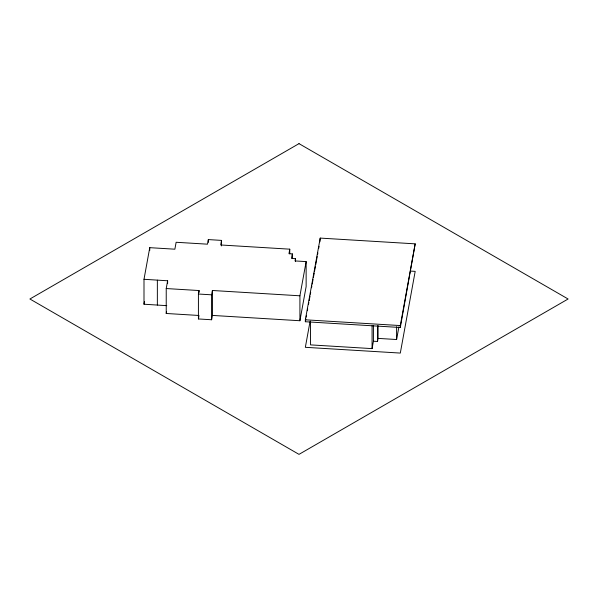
<?xml version="1.0" encoding="UTF-8"?>
<svg xmlns="http://www.w3.org/2000/svg" width="598" height="598" viewBox="0 0 598 598"><rect width="100%" height="100%" fill="white"/><g stroke="black" fill="none" stroke-linecap="round" stroke-linejoin="round"><path stroke-width="0.9" d="M166.767 305.66L143.998 304.225L143.998 279.288L149.754 247.669L174.87 249.194L176.133 242.272L207.491 244.178L208.328 239.589L221.514 240.389L220.684 244.978L289.753 249.172L288.976 253.702L292.355 253.903L292.355 258.523M199.052 315.475L166.229 313.479L166.229 288.55L167.627 280.776L143.998 279.288M166.229 313.479L166.543 311.76M143.998 304.225L144.492 301.512M292.355 253.903L291.532 258.426L295.449 258.665L295.038 260.93L306.139 261.603L299.912 295.801L212.395 290.493L212.395 315.423L211.61 319.758L198.416 318.958L198.416 294.022L199.052 290.538L166.229 288.55M198.416 318.958L198.895 316.342M211.61 319.758L211.61 294.821L212.395 290.493M212.395 315.423L299.912 320.737L306.139 286.539L306.139 261.603M305.346 319.803L320.222 238.094L415.184 243.849L400.309 327.495L305.346 321.731L305.346 319.803L400.309 325.566L415.184 243.849M305.346 321.731L305.847 318.981M306.183 317.142L306.52 315.31M307.357 310.721L307.686 308.882M308.523 304.292L308.86 302.453M309.196 300.615L310.026 296.025M310.362 294.194L310.698 292.355M311.536 287.765L311.864 285.926M312.201 284.095L313.038 279.498M313.374 277.666L314.204 273.077M314.541 271.238L315.378 266.648M315.714 264.809L317.217 256.549M317.553 254.711L317.882 252.872M318.719 248.282L319.055 246.451M319.893 241.861L320.222 238.094M310.026 321.604L305.346 347.311L400.309 353.074L415.184 271.365L410.527 271.081M310.549 321.133L310.549 344.882L372.076 348.619L373.421 341.226L373.421 325.701M373.421 341.226L377.525 341.48L378.086 338.393L378.086 325.604M378.086 338.393L396.601 339.514L398.918 326.814M198.416 294.022L211.61 294.821M400.309 325.566L400.309 327.495M396.601 326.725L396.601 339.514M377.525 325.947L377.525 341.48M372.076 325.775L372.076 348.619M299.912 295.801L299.912 320.737M295.449 258.665L295.449 261.438M289.753 249.172L289.753 253.784M221.514 240.389L221.514 245.935M208.328 239.589L208.328 242.362M199.052 290.538L199.052 292.385M167.627 280.776L167.627 283.549M157.356 280.156L157.356 305.092M149.754 247.669L149.754 250.442M299 143.64L29.9 299L299 454.36L568.1 299L299 143.64"/></g></svg>
